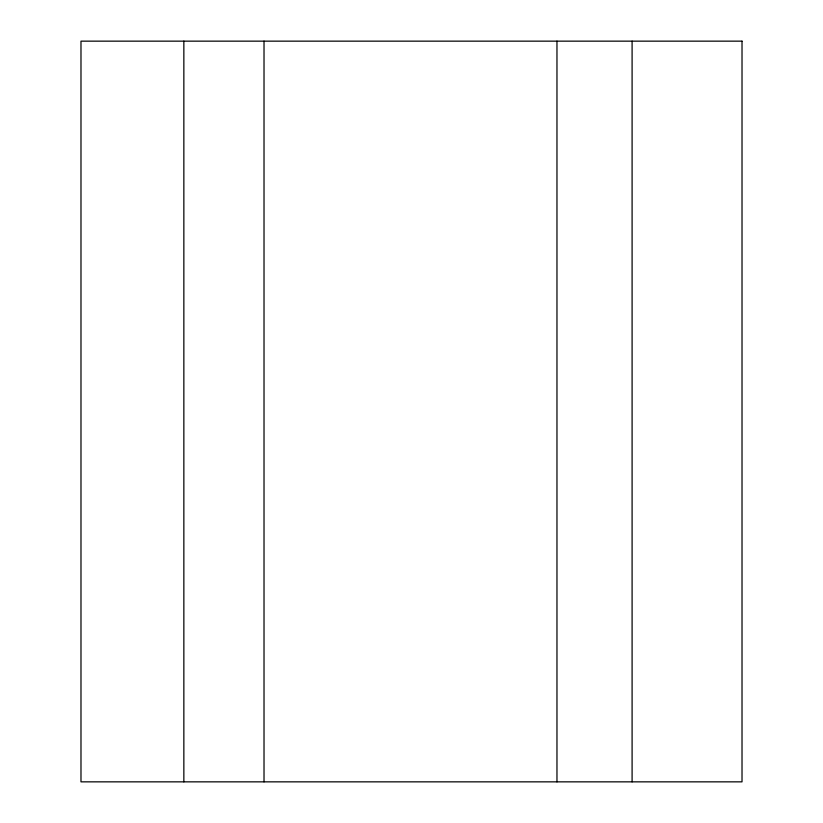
<?xml version="1.0" encoding="UTF-8"?>
<svg xmlns="http://www.w3.org/2000/svg" width="823" height="823" viewBox="0 0 823 823"><rect width="100%" height="100%" fill="white"/><g stroke="black" fill="none" stroke-linecap="round" stroke-linejoin="round"><path stroke-width="1.23" d="M632.095 41.15L632.095 781.85M556.965 41.15L556.965 781.85M264.018 41.15L264.018 781.85M183.848 41.15L183.848 781.85M742.017 41.15L80.983 41.15L80.983 781.85L742.017 781.85L742.017 41.15"/></g></svg>
